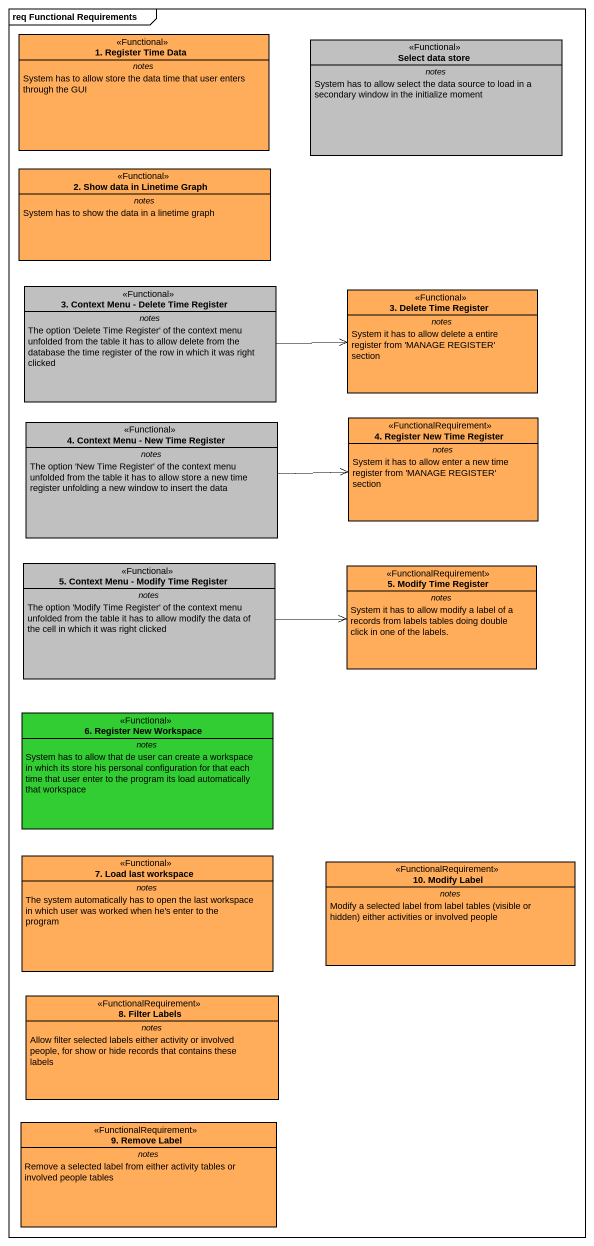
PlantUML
@startuml
mainframe req Functional Requirements
hide circle
hide empty members
class "1. Register Time Data" as r1_Register_Time_Data <<Functional>> #FFAD5B {
  -- notes --
  System has to allow store the data time that user enters through the GUI
}
class "Select data store" as Select_data_store <<Functional>> #C0C0C0 {
  -- notes --
  System has to allow select the data source to load in a secondary window in the initialize moment
}
class "2. Show data in Linetime Graph" as r2_Show_data_in_Linetime <<Functional>> #FFAD5B {
  -- notes --
  System has to show the data in a linetime graph
}
class "3. Context Menu - Delete Time Register" as r3_Context_Menu_Delete_Time <<Functional>> #C0C0C0 {
  -- notes --
  The option 'Delete Time Register' of the context menu unfolded from the table it has to allow delete from the database the time register of the row in which it was right clicked
}
class "3. Delete Time Register" as r3_Delete_Time_Register <<Functional>> #FFAD5B {
  -- notes --
  System it has to allow delete a entire register from 'MANAGE REGISTER' section
}
class "4. Context Menu - New Time Register" as r4_Context_Menu_New_Time <<Functional>> #C0C0C0 {
  -- notes --
  The option 'New Time Register' of the context menu unfolded from the table it has to allow store a new time register unfolding a new window to insert the data
}
class "4. Register New Time Register" as r4_Register_New_Time_Register <<FunctionalRequirement>> #FFAD5B {
  -- notes --
  System it has to allow enter a new time register from 'MANAGE REGISTER' section
}
class "5. Context Menu - Modify Time Register" as r5_Context_Menu_Modify_Time <<Functional>> #C0C0C0 {
  -- notes --
  The option 'Modify Time Register' of the context menu unfolded from the table it has to allow modify the data of the cell in which it was right clicked
}
class "5. Modify Time Register" as r5_Modify_Time_Register <<FunctionalRequirement>> #FFAD5B {
  -- notes --
  System it has to allow modify a label of a records from labels tables doing double click in one of the labels.
}
class "6. Register New Workspace" as r6_Register_New_Workspace <<Functional>> #32CD32 {
  -- notes --
  System has to allow that de user can create a workspace in which its store his personal configuration for that each time that user enter to the program its load automatically that workspace
}
class "7. Load last workspace" as r7_Load_last_workspace <<Functional>> #FFAD5B {
  -- notes --
  The system automatically has to open the last workspace in which user was worked when he's enter to the program
}
class "10. Modify Label" as r10_Modify_Label <<FunctionalRequirement>> #FFAD5B {
  -- notes --
  {field} Modify a selected label from label tables (visible or hidden) either activities or involved people
}
class "8. Filter Labels" as r8_Filter_Labels <<FunctionalRequirement>> #FFAD5B {
  -- notes --
  Allow filter selected labels either activity or involved people, for show or hide records that contains these labels
}
class "9. Remove Label" as r9_Remove_Label <<FunctionalRequirement>> #FFAD5B {
  -- notes --
  Remove a selected label from either activity tables or involved people tables
}
r3_Context_Menu_Delete_Time -right-> r3_Delete_Time_Register
r4_Context_Menu_New_Time -right-> r4_Register_New_Time_Register
r5_Context_Menu_Modify_Time -right-> r5_Modify_Time_Register
@enduml
